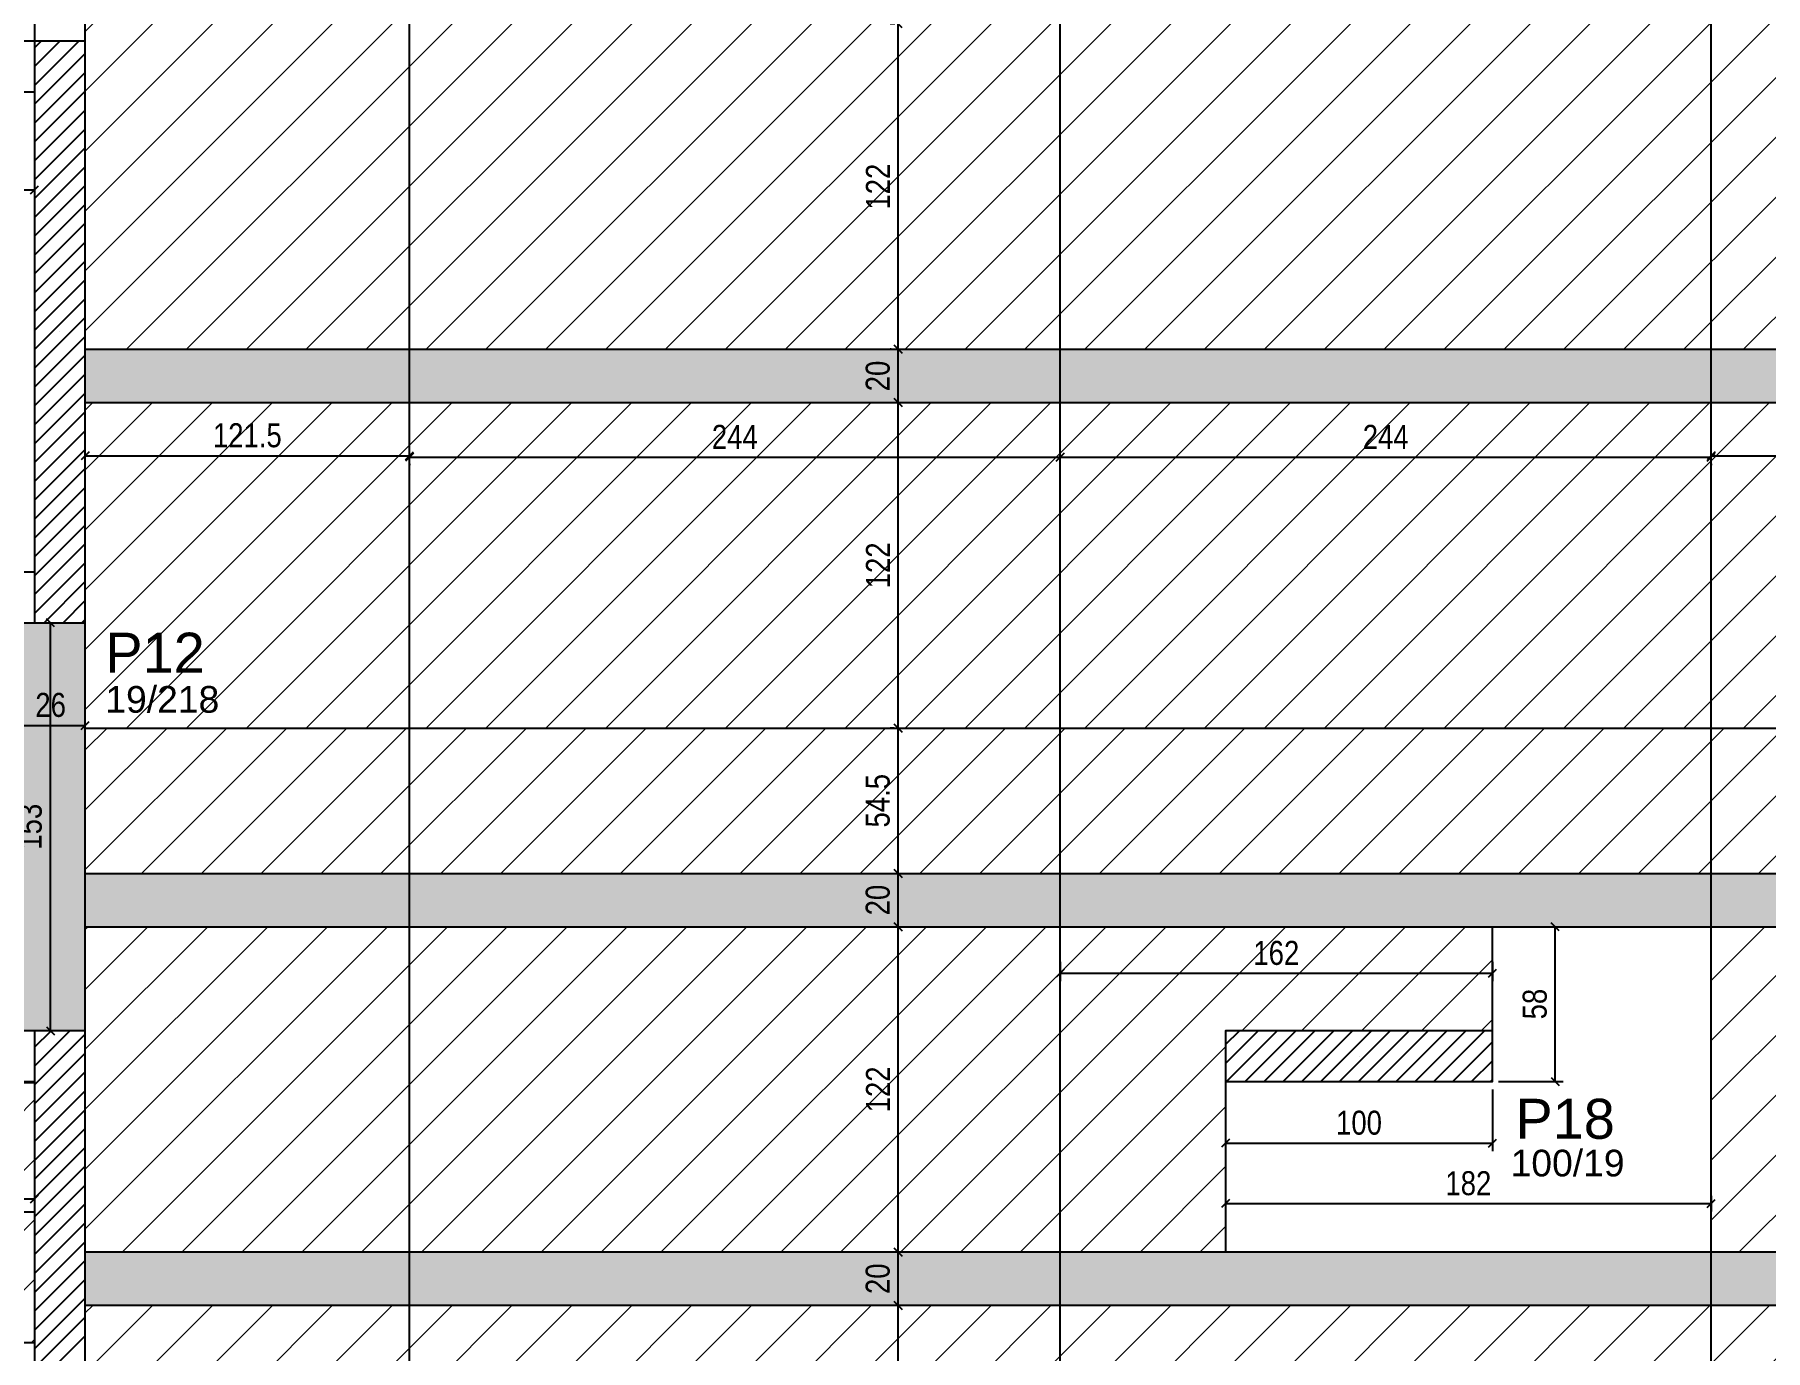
# Model space of a CAD drawing. Extents: x 2666 to 8994, y 352 to 3973.
# Drawn here: x 6054 to 6703, y 2270 to 2764 of the extents above; entities that cross this region are included whole.
import ezdxf

# ---------------------------------------------------------------- set-up
doc = ezdxf.new("R2010")
doc.units = 0
for name, color, linetype in [('8', 8, 'Continuous'), ('COTA', 241, 'Continuous'), ('ES-VIGA', 3, 'Continuous'), ('P-D', 2, 'Continuous'), ('Painéis', 200, 'Continuous'), ('PIL-N', 4, 'Continuous'), ('Pilares', 5, 'Continuous')]:
    doc.layers.add(name, color=color, linetype=linetype)
doc.layers.add('Hachura', color=251, linetype='Continuous', lineweight=9)
doc.layers.add('REAPROVEITAMENTO', color=251, linetype='Continuous', lineweight=9)
doc.styles.add('COTA TECNICA-50', font='techl___.ttf', dxfattribs={"height": 9})
doc.styles.get("Standard").update_dxf_attribs({"font": 'arial.ttf'})
doc.dimstyles.new('COTA PAINEL-50', dxfattribs={"dimtxt": 9, "dimasz": 3, "dimexe": 3, "dimexo": 3, "dimgap": 3, "dimtad": 1, "dimdec": 1, "dimzin": 12, "dimdsep": 46, "dimtxsty": 'COTA TECNICA-50', "dimblk1": 'OBLIQUE', "dimblk2": 'OBLIQUE', "dimsah": 1, "dimcen": 0.9, "dimclrd": 4, "dimclre": 4, "dimclrt": 240, "dimadec": 1, "dimazin": 3, "dimtfac": 1, "dimtdec": 1, "dimtmove": 0, "dimatfit": 3, "dimfxl": 1, "dimtolj": 1, "dimtzin": 12, "dimarcsym": 0})
pattern_1 = [(45, (333.8, -11.191), (-11.22532, 11.22532), [])]

# ---------------------------------------------------------------- blocks, each defined once
blk = doc.blocks.new('_Oblique')
at = {"color": 0, "linetype": 'ByBlock', "lineweight": -2}
blk.add_line((-0.5, -0.5), (0.5, 0.5), dxfattribs=at)
blk = doc.blocks.new('*D127')
at = {"layer": 'COTA', "color": 4, "lineweight": -2, "transparency": 16777216}
for p, q in [((6047.22, 2507.54), (6047.22, 2507.54)), ((6047.22, 2504.54), (6073.22, 2504.54)), ((6073.22, 2507.54), (6073.22, 2507.54))]:
    blk.add_line(p, q, dxfattribs=at)
at = {"layer": 'Defpoints', "color": 0, "transparency": 16777216}
for p in [(6047.22, 2504.54), (6073.22, 2504.54), (6073.22, 2504.54)]:
    blk.add_point(p, dxfattribs=at)
at = {"layer": 'COTA', "color": 4, "lineweight": -2, "transparency": 16777216, "xscale": 3, "yscale": 3, "zscale": 3, "rotation": 180}
blk.add_blockref('_Oblique', (6047.22, 2504.54), dxfattribs=at)
at = {"layer": 'COTA', "color": 4, "lineweight": -2, "transparency": 16777216, "xscale": 3, "yscale": 3, "zscale": 3}
blk.add_blockref('_Oblique', (6073.22, 2504.54), dxfattribs=at)
at = {"layer": 'COTA', "color": 240, "transparency": 16777216, "insert": (6060.22, 2512.14), "char_height": 9, "attachment_point": 5, "style": 'COTA TECNICA-50'}
blk.add_mtext('\\A1;26', dxfattribs=at)
blk = doc.blocks.new('*D128')
at = {"layer": 'COTA', "color": 4, "lineweight": -2, "transparency": 16777216}
for p, q in [((6060.14, 2390.03), (6060.14, 2543.03)), ((6057.43, 2390.03), (6057.14, 2390.03))]:
    blk.add_line(p, q, dxfattribs=at)
at = {"layer": 'Defpoints', "color": 0, "transparency": 16777216}
for p in [(6060.14, 2543.03), (6060.14, 2543.03), (6060.43, 2390.03)]:
    blk.add_point(p, dxfattribs=at)
at = {"layer": 'COTA', "color": 4, "lineweight": -2, "transparency": 16777216, "xscale": 3, "yscale": 3, "zscale": 3}
for p, rotation in [((6060.14, 2543.03), 90), ((6060.14, 2390.03), 270)]:
    blk.add_blockref('_Oblique', p, dxfattribs=dict(at, rotation=rotation))
at = {"layer": 'COTA', "color": 240, "transparency": 16777216, "insert": (6052.44, 2466.53), "char_height": 9, "attachment_point": 5, "rotation": 90, "style": 'COTA TECNICA-50'}
blk.add_mtext('\\A1;153', dxfattribs=at)
blk = doc.blocks.new('*D136')
at = {"layer": 'COTA', "color": 4, "lineweight": -2, "transparency": 16777216}
blk.add_line((6377.92, 2165.04), (6377.92, 2287.04), dxfattribs=at)
at = {"layer": 'Defpoints', "color": 0, "transparency": 16777216}
for p in [(6377.92, 2287.04), (6377.92, 2287.04), (6377.92, 2165.04)]:
    blk.add_point(p, dxfattribs=at)
at = {"layer": 'COTA', "color": 4, "lineweight": -2, "transparency": 16777216, "xscale": 3, "yscale": 3, "zscale": 3}
for p, rotation in [((6377.92, 2287.04), 90), ((6377.92, 2165.04), 270)]:
    blk.add_blockref('_Oblique', p, dxfattribs=dict(at, rotation=rotation))
at = {"layer": 'COTA', "color": 240, "transparency": 16777216, "insert": (6370.37, 2226.04), "char_height": 9, "attachment_point": 5, "rotation": 90, "style": 'COTA TECNICA-50'}
blk.add_mtext('\\A1;122', dxfattribs=at)
blk = doc.blocks.new('*D137')
at = {"layer": 'COTA', "color": 4, "lineweight": -2, "transparency": 16777216}
blk.add_line((6377.92, 2287.04), (6377.92, 2307.04), dxfattribs=at)
at = {"layer": 'Defpoints', "color": 0, "transparency": 16777216}
for p in [(6377.92, 2307.04), (6377.92, 2307.04), (6377.92, 2287.04)]:
    blk.add_point(p, dxfattribs=at)
at = {"layer": 'COTA', "color": 4, "lineweight": -2, "transparency": 16777216, "xscale": 3, "yscale": 3, "zscale": 3}
for p, rotation in [((6377.92, 2307.04), 90), ((6377.92, 2287.04), 270)]:
    blk.add_blockref('_Oblique', p, dxfattribs=dict(at, rotation=rotation))
at = {"layer": 'COTA', "color": 240, "transparency": 16777216, "insert": (6370.33, 2297.04), "char_height": 9, "attachment_point": 5, "rotation": 90, "style": 'COTA TECNICA-50'}
blk.add_mtext('\\A1;20', dxfattribs=at)
blk = doc.blocks.new('*D247')
at = {"layer": 'COTA', "color": 4, "lineweight": -2, "transparency": 16777216}
blk.add_line((6377.92, 2307.04), (6377.92, 2429.03), dxfattribs=at)
at = {"layer": 'Defpoints', "color": 0, "transparency": 16777216}
for p in [(6377.92, 2429.03), (6377.92, 2429.03), (6377.92, 2307.04)]:
    blk.add_point(p, dxfattribs=at)
at = {"layer": 'COTA', "color": 4, "lineweight": -2, "transparency": 16777216, "xscale": 3, "yscale": 3, "zscale": 3}
for p, rotation in [((6377.92, 2429.03), 90), ((6377.92, 2307.04), 270)]:
    blk.add_blockref('_Oblique', p, dxfattribs=dict(at, rotation=rotation))
at = {"layer": 'COTA', "color": 240, "transparency": 16777216, "insert": (6370.37, 2368.04), "char_height": 9, "attachment_point": 5, "rotation": 90, "style": 'COTA TECNICA-50'}
blk.add_mtext('\\A1;122', dxfattribs=at)
blk = doc.blocks.new('*D248')
at = {"layer": 'COTA', "color": 4, "lineweight": -2, "transparency": 16777216}
for p, q in [((6377.92, 2429.03), (6377.92, 2449.03)), ((6380.43, 2449.03), (6380.92, 2449.03))]:
    blk.add_line(p, q, dxfattribs=at)
at = {"layer": 'Defpoints', "color": 0, "transparency": 16777216}
for p in [(6377.43, 2449.03), (6377.92, 2449.03), (6377.92, 2429.03)]:
    blk.add_point(p, dxfattribs=at)
at = {"layer": 'COTA', "color": 4, "lineweight": -2, "transparency": 16777216, "xscale": 3, "yscale": 3, "zscale": 3}
for p, rotation in [((6377.92, 2449.03), 90), ((6377.92, 2429.03), 270)]:
    blk.add_blockref('_Oblique', p, dxfattribs=dict(at, rotation=rotation))
at = {"layer": 'COTA', "color": 240, "transparency": 16777216, "insert": (6370.33, 2439.03), "char_height": 9, "attachment_point": 5, "rotation": 90, "style": 'COTA TECNICA-50'}
blk.add_mtext('\\A1;20', dxfattribs=at)
blk = doc.blocks.new('*D249')
at = {"layer": 'COTA', "color": 4, "lineweight": -2, "transparency": 16777216}
for p, q in [((6327.42, 2503.53), (6380.92, 2503.53)), ((6377.92, 2449.03), (6377.92, 2503.53)), ((6380.43, 2449.03), (6380.92, 2449.03))]:
    blk.add_line(p, q, dxfattribs=at)
at = {"layer": 'Defpoints', "color": 0, "transparency": 16777216}
for p in [(6324.42, 2503.53), (6377.92, 2503.53), (6377.43, 2449.03)]:
    blk.add_point(p, dxfattribs=at)
at = {"layer": 'COTA', "color": 4, "lineweight": -2, "transparency": 16777216, "xscale": 3, "yscale": 3, "zscale": 3}
for p, rotation in [((6377.92, 2503.53), 90), ((6377.92, 2449.03), 270)]:
    blk.add_blockref('_Oblique', p, dxfattribs=dict(at, rotation=rotation))
at = {"layer": 'COTA', "color": 240, "transparency": 16777216, "insert": (6370.32, 2476.28), "char_height": 9, "attachment_point": 5, "rotation": 90, "style": 'COTA TECNICA-50'}
blk.add_mtext('\\A1;54.5', dxfattribs=at)
blk = doc.blocks.new('*D138')
at = {"layer": 'COTA', "color": 4, "lineweight": -2, "transparency": 16777216}
for p, q in [((6377.92, 2503.53), (6377.92, 2625.53)), ((6380.66, 2625.53), (6380.92, 2625.53)), ((6376.4, 2503.53), (6374.92, 2503.53))]:
    blk.add_line(p, q, dxfattribs=at)
at = {"layer": 'Defpoints', "color": 0, "transparency": 16777216}
for p in [(6377.66, 2625.53), (6377.92, 2625.53), (6379.4, 2503.53)]:
    blk.add_point(p, dxfattribs=at)
at = {"layer": 'COTA', "color": 4, "lineweight": -2, "transparency": 16777216, "xscale": 3, "yscale": 3, "zscale": 3}
for p, rotation in [((6377.92, 2625.53), 90), ((6377.92, 2503.53), 270)]:
    blk.add_blockref('_Oblique', p, dxfattribs=dict(at, rotation=rotation))
at = {"layer": 'COTA', "color": 240, "transparency": 16777216, "insert": (6370.37, 2564.53), "char_height": 9, "attachment_point": 5, "rotation": 90, "style": 'COTA TECNICA-50'}
blk.add_mtext('\\A1;122', dxfattribs=at)
blk = doc.blocks.new('*D139')
at = {"layer": 'COTA', "color": 4, "lineweight": -2, "transparency": 16777216}
for p, q in [((6375.36, 2645.53), (6374.92, 2645.53)), ((6377.92, 2625.53), (6377.92, 2645.53)), ((6380.66, 2625.53), (6380.92, 2625.53))]:
    blk.add_line(p, q, dxfattribs=at)
at = {"layer": 'Defpoints', "color": 0, "transparency": 16777216}
for p in [(6377.92, 2645.53), (6378.36, 2645.53), (6377.66, 2625.53)]:
    blk.add_point(p, dxfattribs=at)
at = {"layer": 'COTA', "color": 4, "lineweight": -2, "transparency": 16777216, "xscale": 3, "yscale": 3, "zscale": 3}
for p, rotation in [((6377.92, 2645.53), 90), ((6377.92, 2625.53), 270)]:
    blk.add_blockref('_Oblique', p, dxfattribs=dict(at, rotation=rotation))
at = {"layer": 'COTA', "color": 240, "transparency": 16777216, "insert": (6370.33, 2635.53), "char_height": 9, "attachment_point": 5, "rotation": 90, "style": 'COTA TECNICA-50'}
blk.add_mtext('\\A1;20', dxfattribs=at)
blk = doc.blocks.new('*D140')
at = {"layer": 'COTA', "color": 4, "lineweight": -2, "transparency": 16777216}
for p, q in [((6376.65, 2767.53), (6374.92, 2767.53)), ((6377.92, 2645.53), (6377.92, 2767.53)), ((6375.36, 2645.53), (6374.92, 2645.53))]:
    blk.add_line(p, q, dxfattribs=at)
at = {"layer": 'Defpoints', "color": 0, "transparency": 16777216}
for p in [(6377.92, 2767.53), (6379.65, 2767.53), (6378.36, 2645.53)]:
    blk.add_point(p, dxfattribs=at)
at = {"layer": 'COTA', "color": 4, "lineweight": -2, "transparency": 16777216, "xscale": 3, "yscale": 3, "zscale": 3}
for p, rotation in [((6377.92, 2767.53), 90), ((6377.92, 2645.53), 270)]:
    blk.add_blockref('_Oblique', p, dxfattribs=dict(at, rotation=rotation))
at = {"layer": 'COTA', "color": 240, "transparency": 16777216, "insert": (6370.37, 2706.53), "char_height": 9, "attachment_point": 5, "rotation": 90, "style": 'COTA TECNICA-50'}
blk.add_mtext('\\A1;122', dxfattribs=at)
blk = doc.blocks.new('*D252')
at = {"layer": 'COTA', "color": 4, "lineweight": -2, "transparency": 16777216}
for p, q in [((6603.71, 2429.03), (6627.25, 2429.03)), ((6624.25, 2371.03), (6624.25, 2429.03)), ((6603, 2371.03), (6627.25, 2371.03))]:
    blk.add_line(p, q, dxfattribs=at)
at = {"layer": 'Defpoints', "color": 0, "transparency": 16777216}
for p in [(6600.71, 2429.03), (6624.25, 2429.03), (6600, 2371.03)]:
    blk.add_point(p, dxfattribs=at)
at = {"layer": 'COTA', "color": 4, "lineweight": -2, "transparency": 16777216, "xscale": 3, "yscale": 3, "zscale": 3}
for p, rotation in [((6624.25, 2429.03), 90), ((6624.25, 2371.03), 270)]:
    blk.add_blockref('_Oblique', p, dxfattribs=dict(at, rotation=rotation))
at = {"layer": 'COTA', "color": 240, "transparency": 16777216, "insert": (6616.64, 2400.03), "char_height": 9, "attachment_point": 5, "rotation": 90, "style": 'COTA TECNICA-50'}
blk.add_mtext('\\A1;58', dxfattribs=at)
blk = doc.blocks.new('*D156')
at = {"layer": 'COTA', "color": 4, "lineweight": -2, "transparency": 16777216}
for p, q in [((6600.71, 2368.03), (6600.71, 2344.91)), ((6500.71, 2361.04), (6500.71, 2344.91)), ((6500.71, 2347.91), (6600.71, 2347.91))]:
    blk.add_line(p, q, dxfattribs=at)
at = {"layer": 'Defpoints', "color": 0, "transparency": 16777216}
for p in [(6600.71, 2371.03), (6500.71, 2364.04), (6600.71, 2347.91)]:
    blk.add_point(p, dxfattribs=at)
at = {"layer": 'COTA', "color": 4, "lineweight": -2, "transparency": 16777216, "xscale": 3, "yscale": 3, "zscale": 3, "rotation": 180}
blk.add_blockref('_Oblique', (6500.71, 2347.91), dxfattribs=at)
at = {"layer": 'COTA', "color": 4, "lineweight": -2, "transparency": 16777216, "xscale": 3, "yscale": 3, "zscale": 3}
blk.add_blockref('_Oblique', (6600.71, 2347.91), dxfattribs=at)
at = {"layer": 'COTA', "color": 240, "transparency": 16777216, "insert": (6550.71, 2355.5), "char_height": 9, "attachment_point": 5, "style": 'COTA TECNICA-50'}
blk.add_mtext('\\A1;100', dxfattribs=at)
blk = doc.blocks.new('*D160')
at = {"layer": 'COTA', "color": 4, "lineweight": -2, "transparency": 16777216}
blk.add_line((6073.22, 2605.65), (6194.71, 2605.65), dxfattribs=at)
at = {"layer": 'Defpoints', "color": 0, "transparency": 16777216}
for p in [(6073.22, 2605.65), (6194.71, 2605.65), (6194.71, 2605.65)]:
    blk.add_point(p, dxfattribs=at)
at = {"layer": 'COTA', "color": 4, "lineweight": -2, "transparency": 16777216, "xscale": 3, "yscale": 3, "zscale": 3, "rotation": 180}
blk.add_blockref('_Oblique', (6073.22, 2605.65), dxfattribs=at)
at = {"layer": 'COTA', "color": 4, "lineweight": -2, "transparency": 16777216, "xscale": 3, "yscale": 3, "zscale": 3}
blk.add_blockref('_Oblique', (6194.71, 2605.65), dxfattribs=at)
at = {"layer": 'COTA', "color": 240, "transparency": 16777216, "insert": (6133.96, 2613.25), "char_height": 9, "attachment_point": 5, "style": 'COTA TECNICA-50'}
blk.add_mtext('\\A1;121.5', dxfattribs=at)
blk = doc.blocks.new('*D161')
at = {"layer": 'COTA', "color": 4, "lineweight": -2, "transparency": 16777216}
for p, q in [((6194.71, 2605.15), (6438.71, 2605.15)), ((6194.71, 2602.65), (6194.71, 2602.15))]:
    blk.add_line(p, q, dxfattribs=at)
at = {"layer": 'Defpoints', "color": 0, "transparency": 16777216}
for p in [(6194.71, 2605.65), (6438.71, 2605.15), (6438.71, 2605.15)]:
    blk.add_point(p, dxfattribs=at)
at = {"layer": 'COTA', "color": 4, "lineweight": -2, "transparency": 16777216, "xscale": 3, "yscale": 3, "zscale": 3, "rotation": 180}
blk.add_blockref('_Oblique', (6194.71, 2605.15), dxfattribs=at)
at = {"layer": 'COTA', "color": 4, "lineweight": -2, "transparency": 16777216, "xscale": 3, "yscale": 3, "zscale": 3}
blk.add_blockref('_Oblique', (6438.71, 2605.15), dxfattribs=at)
at = {"layer": 'COTA', "color": 240, "transparency": 16777216, "insert": (6316.71, 2612.71), "char_height": 9, "attachment_point": 5, "style": 'COTA TECNICA-50'}
blk.add_mtext('\\A1;244', dxfattribs=at)
blk = doc.blocks.new('*D162')
at = {"layer": 'COTA', "color": 4, "lineweight": -2, "transparency": 16777216}
for p, q in [((6438.71, 2605.15), (6682.71, 2605.15)), ((6682.71, 2602.65), (6682.71, 2602.15))]:
    blk.add_line(p, q, dxfattribs=at)
at = {"layer": 'Defpoints', "color": 0, "transparency": 16777216}
for p in [(6438.71, 2605.15), (6682.71, 2605.65), (6682.71, 2605.15)]:
    blk.add_point(p, dxfattribs=at)
at = {"layer": 'COTA', "color": 4, "lineweight": -2, "transparency": 16777216, "xscale": 3, "yscale": 3, "zscale": 3, "rotation": 180}
blk.add_blockref('_Oblique', (6438.71, 2605.15), dxfattribs=at)
at = {"layer": 'COTA', "color": 4, "lineweight": -2, "transparency": 16777216, "xscale": 3, "yscale": 3, "zscale": 3}
blk.add_blockref('_Oblique', (6682.71, 2605.15), dxfattribs=at)
at = {"layer": 'COTA', "color": 240, "transparency": 16777216, "insert": (6560.71, 2612.71), "char_height": 9, "attachment_point": 5, "style": 'COTA TECNICA-50'}
blk.add_mtext('\\A1;244', dxfattribs=at)
blk = doc.blocks.new('*D163')
at = {"layer": 'COTA', "color": 4, "lineweight": -2, "transparency": 16777216}
blk.add_line((6682.71, 2605.65), (6926.71, 2605.65), dxfattribs=at)
at = {"layer": 'Defpoints', "color": 0, "transparency": 16777216}
for p in [(6682.71, 2605.65), (6926.71, 2605.65), (6926.71, 2605.65)]:
    blk.add_point(p, dxfattribs=at)
at = {"layer": 'COTA', "color": 4, "lineweight": -2, "transparency": 16777216, "xscale": 3, "yscale": 3, "zscale": 3, "rotation": 180}
blk.add_blockref('_Oblique', (6682.71, 2605.65), dxfattribs=at)
at = {"layer": 'COTA', "color": 4, "lineweight": -2, "transparency": 16777216, "xscale": 3, "yscale": 3, "zscale": 3}
blk.add_blockref('_Oblique', (6926.71, 2605.65), dxfattribs=at)
at = {"layer": 'COTA', "color": 240, "transparency": 16777216, "insert": (6804.71, 2613.21), "char_height": 9, "attachment_point": 5, "style": 'COTA TECNICA-50'}
blk.add_mtext('\\A1;244', dxfattribs=at)
blk = doc.blocks.new('*D259')
at = {"layer": 'COTA', "color": 4, "lineweight": -2, "transparency": 16777216}
for p, q in [((6438.71, 2415.91), (6438.71, 2408.57)), ((6600.71, 2415.91), (6600.71, 2408.57)), ((6438.71, 2411.57), (6600.71, 2411.57))]:
    blk.add_line(p, q, dxfattribs=at)
at = {"layer": 'Defpoints', "color": 0, "transparency": 16777216}
for p in [(6438.71, 2418.91), (6600.71, 2418.91), (6600.71, 2411.57)]:
    blk.add_point(p, dxfattribs=at)
at = {"layer": 'COTA', "color": 4, "lineweight": -2, "transparency": 16777216, "xscale": 3, "yscale": 3, "zscale": 3, "rotation": 180}
blk.add_blockref('_Oblique', (6438.71, 2411.57), dxfattribs=at)
at = {"layer": 'COTA', "color": 4, "lineweight": -2, "transparency": 16777216, "xscale": 3, "yscale": 3, "zscale": 3}
blk.add_blockref('_Oblique', (6600.71, 2411.57), dxfattribs=at)
at = {"layer": 'COTA', "color": 240, "transparency": 16777216, "insert": (6519.71, 2419.16), "char_height": 9, "attachment_point": 5, "style": 'COTA TECNICA-50'}
blk.add_mtext('\\A1;162', dxfattribs=at)
blk = doc.blocks.new('*D260')
at = {"layer": 'COTA', "color": 4, "lineweight": -2, "transparency": 16777216}
for p, q in [((6500.71, 2328.09), (6500.71, 2322.22)), ((6500.71, 2325.22), (6682.71, 2325.22)), ((6682.71, 2328.09), (6682.71, 2322.22))]:
    blk.add_line(p, q, dxfattribs=at)
at = {"layer": 'Defpoints', "color": 0, "transparency": 16777216}
for p in [(6500.71, 2331.09), (6682.71, 2331.09), (6682.71, 2325.22)]:
    blk.add_point(p, dxfattribs=at)
at = {"layer": 'COTA', "color": 4, "lineweight": -2, "transparency": 16777216, "xscale": 3, "yscale": 3, "zscale": 3, "rotation": 180}
blk.add_blockref('_Oblique', (6500.71, 2325.22), dxfattribs=at)
at = {"layer": 'COTA', "color": 4, "lineweight": -2, "transparency": 16777216, "xscale": 3, "yscale": 3, "zscale": 3}
blk.add_blockref('_Oblique', (6682.71, 2325.22), dxfattribs=at)
at = {"layer": 'COTA', "color": 240, "transparency": 16777216, "insert": (6591.71, 2332.81), "char_height": 9, "attachment_point": 5, "style": 'COTA TECNICA-50'}
blk.add_mtext('\\A1;182', dxfattribs=at)
blk = doc.blocks.new('*D107')
at = {"layer": 'COTA', "color": 4, "lineweight": -2, "transparency": 16777216}
blk.add_line((5810.22, 2327), (6054.22, 2327), dxfattribs=at)
at = {"layer": 'Defpoints', "color": 0, "transparency": 16777216}
for p in [(5810.22, 2327), (6054.22, 2327), (6054.22, 2327)]:
    blk.add_point(p, dxfattribs=at)
at = {"layer": 'COTA', "color": 4, "lineweight": -2, "transparency": 16777216, "xscale": 3, "yscale": 3, "zscale": 3, "rotation": 180}
blk.add_blockref('_Oblique', (5810.22, 2327), dxfattribs=at)
at = {"layer": 'COTA', "color": 4, "lineweight": -2, "transparency": 16777216, "xscale": 3, "yscale": 3, "zscale": 3}
blk.add_blockref('_Oblique', (6054.22, 2327), dxfattribs=at)
at = {"layer": 'COTA', "color": 240, "transparency": 16777216, "insert": (5932.22, 2334.57), "char_height": 9, "attachment_point": 5, "style": 'COTA TECNICA-50'}
blk.add_mtext('\\A1;244', dxfattribs=at)
blk = doc.blocks.new('*D195')
at = {"layer": 'COTA', "color": 4, "lineweight": -2, "transparency": 16777216}
blk.add_line((5975.72, 2705.32), (6054.22, 2705.32), dxfattribs=at)
at = {"layer": 'Defpoints', "color": 0, "transparency": 16777216}
for p in [(5975.72, 2705.32), (6054.22, 2705.32), (6054.22, 2705.32)]:
    blk.add_point(p, dxfattribs=at)
at = {"layer": 'COTA', "color": 4, "lineweight": -2, "transparency": 16777216, "xscale": 3, "yscale": 3, "zscale": 3, "rotation": 180}
blk.add_blockref('_Oblique', (5975.72, 2705.32), dxfattribs=at)
at = {"layer": 'COTA', "color": 4, "lineweight": -2, "transparency": 16777216, "xscale": 3, "yscale": 3, "zscale": 3}
blk.add_blockref('_Oblique', (6054.22, 2705.32), dxfattribs=at)
at = {"layer": 'COTA', "color": 240, "transparency": 16777216, "insert": (6014.97, 2712.94), "char_height": 9, "attachment_point": 5, "style": 'COTA TECNICA-50'}
blk.add_mtext('\\A1;78.5', dxfattribs=at)

msp = doc.modelspace()

# ---------------------------------------------------------------- hatches: boundary and pattern name
at = {"layer": 'Hachura', "linetype": 'ByBlock'}
h = msp.add_hatch(color=256, dxfattribs=at)
h.dxf.hatch_style = 1
h.paths.add_polyline_path([(8005.21, 2645.53), (8005.21, 2625.5), (6073.22, 2625.5), (6073.22, 2645.53)])
h = msp.add_hatch(color=256, dxfattribs=at)
h.dxf.hatch_style = 1
h.paths.add_polyline_path([(6073.18, 2390.03), (6047.13, 2390.03), (6047.22, 2543.03), (6073.26, 2543.03)])
h = msp.add_hatch(color=256, dxfattribs=at)
h.dxf.hatch_style = 1
h.paths.add_polyline_path([(7677.71, 2449.03), (7677.71, 2429), (7902.71, 2429), (7902.71, 2449.03)])
h.paths.add_polyline_path([(7658.71, 2429), (7658.71, 2449.03), (6073.22, 2449.03), (6073.22, 2429)])
h = msp.add_hatch(color=256, dxfattribs=at)
h.dxf.hatch_style = 1
h.paths.add_polyline_path([(8005.21, 2307.04), (8005.21, 2287), (6073.22, 2287), (6073.22, 2307.04)])
at = {"layer": 'REAPROVEITAMENTO', "linetype": 'ByBlock'}
h = msp.add_hatch(dxfattribs=at)
h.set_pattern_fill('ANSI31', color=256, scale=5, style=2)
h.set_pattern_definition(pattern_1)
h.paths.add_polyline_path([(8005.72, 2767.53), (6073.22, 2767.53), (6073.22, 2761.03), (6073.22, 2645.53), (8005.72, 2645.53)])
h = msp.add_hatch(dxfattribs=at)
h.set_pattern_fill('ANSI31', color=256, scale=5, style=2)
h.set_pattern_definition([(45, (333.8, -153.191), (-11.22532, 11.22532), [])])
h.paths.add_polyline_path([(7658.71, 2625.53), (6073.22, 2625.53), (6073.22, 2619.03), (6073.22, 2503.53), (7658.71, 2503.53)])
h = msp.add_hatch(dxfattribs=at)
h.set_pattern_fill('ANSI31', color=256, scale=5, style=2)
h.set_pattern_definition(pattern_1)
h.paths.add_polyline_path([(7658.72, 2503.44), (6073.22, 2503.53), (6073.22, 2449.03), (7658.72, 2449.03)])
h = msp.add_hatch(dxfattribs=at)
h.set_pattern_fill('ANSI31', color=256, scale=5, style=2)
h.set_pattern_definition(pattern_1)
h.paths.add_polyline_path([(6500.71, 2371.03), (6500.71, 2390.03), (6600.71, 2390.03), (6600.71, 2429.03), (6073.22, 2429.03), (6073.22, 2307.04), (6500.71, 2307.04)])
h = msp.add_hatch(dxfattribs=at)
h.set_pattern_fill('ANSI31', color=256, scale=5, style=2)
h.set_pattern_definition(pattern_1)
h.paths.add_polyline_path([(6926.71, 2429.03), (6682.71, 2429.03), (6682.71, 2307.04), (6926.71, 2307.04)])
h = msp.add_hatch(dxfattribs=at)
h.set_pattern_fill('ANSI31', color=256, scale=5, style=2)
h.set_pattern_definition(pattern_1)
h.paths.add_polyline_path([(6054.22, 2370.53), (5810.22, 2370.53), (5810.22, 2321.98), (6054.22, 2321.98)])
h.paths.add_polyline_path([(5918.77, 2325.7), (5945.93, 2325.7), (5945.93, 2344.23), (5918.77, 2344.23)], flags=24)
h.paths.add_polyline_path([(5840.59, 2331.07), (5905.4, 2331.07), (5905.4, 2368.39), (5840.59, 2368.39)], flags=24)
h = msp.add_hatch(dxfattribs=at)
h.set_pattern_fill('ANSI31', color=256, scale=5, style=2)
h.set_pattern_definition(pattern_1)
h.paths.add_polyline_path([(6054.22, 2321.98), (5810.22, 2321.98), (5810.22, 2273.03), (6054.22, 2273.03)])
h.paths.add_polyline_path([(5843.78, 2280.69), (5896.94, 2280.69), (5896.94, 2318), (5843.78, 2318)], flags=24)
h = msp.add_hatch(dxfattribs=at)
h.set_pattern_fill('ANSI31', color=256, scale=5, style=2)
h.set_pattern_definition([(45, (333.801, -491.687), (-11.22532, 11.22532), [])])
h.paths.add_polyline_path([(8005.21, 2287.04), (6073.22, 2287.04), (6073.22, 2280.54), (6073.22, 2165.04), (8005.21, 2165.04)])

# ---------------------------------------------------------------- linework, layer by layer
at = {"layer": '8', "linetype": 'Continuous'}
for p, q in [((6054.22, 2744.49), (6070.76, 2761.03)), ((6054.22, 2751.56), (6063.69, 2761.03)), ((6054.22, 2758.63), (6056.62, 2761.03)), ((6054.22, 2761.03), (6054.22, 2761.03)), ((6073.22, 2761.03), (6073.22, 2761.03)), ((6073.22, 2761.03), (6073.22, 2761.03)), ((6073.22, 2761.03), (6073.22, 2761.03)), ((6054.22, 2737.41), (6073.22, 2756.41)), ((6054.22, 2730.34), (6073.22, 2749.34)), ((6054.22, 2723.27), (6073.22, 2742.27)), ((6054.22, 2716.2), (6073.22, 2735.2)), ((6054.22, 2709.13), (6073.22, 2728.13)), ((6054.22, 2702.06), (6073.22, 2721.06)), ((6054.22, 2694.99), (6073.22, 2713.99)), ((6054.22, 2687.92), (6073.22, 2706.92)), ((6054.22, 2680.85), (6073.22, 2699.85)), ((6054.22, 2673.78), (6073.22, 2692.78)), ((6054.22, 2666.7), (6073.22, 2685.7)), ((6054.22, 2659.63), (6073.22, 2678.63)), ((6054.22, 2652.56), (6073.22, 2671.56)), ((6054.22, 2645.49), (6073.22, 2664.49)), ((6054.22, 2638.42), (6073.22, 2657.42)), ((6054.22, 2631.35), (6073.22, 2650.35)), ((6063.72, 2652.03), (6063.72, 2652.03)), ((6054.22, 2624.28), (6073.22, 2643.28)), ((6054.22, 2617.21), (6073.22, 2636.21)), ((6054.22, 2610.14), (6073.22, 2629.14)), ((6054.22, 2603.06), (6073.22, 2622.06)), ((6054.22, 2595.99), (6073.22, 2614.99)), ((6054.22, 2588.92), (6073.22, 2607.92)), ((6054.22, 2581.85), (6073.22, 2600.85)), ((6054.22, 2574.78), (6073.22, 2593.78)), ((6054.22, 2567.71), (6073.22, 2586.71)), ((6054.22, 2560.64), (6073.22, 2579.64)), ((6054.22, 2553.57), (6073.22, 2572.57)), ((6054.22, 2546.5), (6073.22, 2565.5)), ((6057.82, 2543.03), (6073.22, 2558.42)), ((6064.9, 2543.03), (6073.22, 2551.35)), ((6071.97, 2543.03), (6073.22, 2544.28)), ((6054.22, 2543.03), (6054.22, 2543.03)), ((6054.22, 2543.03), (6054.22, 2543.03)), ((6073.22, 2543.03), (6073.22, 2543.03)), ((6073.22, 2543.03), (6073.22, 2543.03)), ((6073.22, 2543.03), (6073.22, 2543.03)), ((6054.22, 2376.79), (6067.46, 2390.03)), ((6054.22, 2383.86), (6060.39, 2390.03)), ((6054.22, 2390.03), (6054.22, 2390.03)), ((6054.22, 2390.03), (6054.22, 2390.03)), ((6054.22, 2390.03), (6054.22, 2390.03)), ((6054.22, 2369.72), (6073.22, 2388.72)), ((6073.22, 2390.03), (6073.22, 2390.03)), ((6073.22, 2390.03), (6073.22, 2390.03)), ((6073.22, 2390.03), (6073.22, 2390.03)), ((6073.22, 2390.03), (6073.22, 2390.03)), ((6073.22, 2390.03), (6073.22, 2390.03)), ((6073.22, 2390.03), (6073.22, 2390.03)), ((6500.71, 2377.81), (6512.94, 2390.03)), ((6500.71, 2384.88), (6505.87, 2390.03)), ((6500.71, 2390.03), (6500.71, 2390.03)), ((6500.71, 2390.03), (6500.71, 2390.03)), ((6500.71, 2390.03), (6500.71, 2390.03)), ((6500.71, 2390.03), (6500.71, 2390.03)), ((6500.71, 2390.03), (6500.71, 2390.03)), ((6500.71, 2390.03), (6500.71, 2390.03)), ((6501.01, 2371.03), (6520.01, 2390.03)), ((6508.08, 2371.03), (6527.08, 2390.03)), ((6515.15, 2371.03), (6534.15, 2390.03)), ((6522.22, 2371.03), (6541.22, 2390.03)), ((6529.29, 2371.03), (6548.29, 2390.03)), ((6536.36, 2371.03), (6555.36, 2390.03)), ((6543.43, 2371.03), (6562.43, 2390.03)), ((6550.51, 2371.03), (6569.51, 2390.03)), ((6557.58, 2371.03), (6576.58, 2390.03)), ((6564.65, 2371.03), (6583.65, 2390.03)), ((6571.72, 2371.03), (6590.72, 2390.03)), ((6578.79, 2371.03), (6597.79, 2390.03)), ((6600.71, 2390.03), (6600.71, 2390.03)), ((6600.71, 2390.03), (6600.71, 2390.03)), ((6600.71, 2390.03), (6600.71, 2390.03)), ((6054.22, 2362.65), (6073.22, 2381.65)), ((6585.86, 2371.03), (6600.71, 2385.88)), ((6550.71, 2380.53), (6550.71, 2380.53)), ((6592.93, 2371.03), (6600.71, 2378.81)), ((6054.22, 2355.58), (6073.22, 2374.58)), ((6500.71, 2371.03), (6500.71, 2371.03)), ((6500.71, 2371.03), (6500.71, 2371.03)), ((6500.71, 2371.03), (6500.71, 2371.03)), ((6500.71, 2371.03), (6500.71, 2371.03)), ((6600, 2371.03), (6600.71, 2371.74)), ((6600.71, 2371.03), (6600.71, 2371.03)), ((6600.71, 2371.03), (6600.71, 2371.03)), ((6054.22, 2348.5), (6073.22, 2367.5)), ((6054.22, 2341.43), (6073.22, 2360.43)), ((6054.22, 2334.36), (6073.22, 2353.36)), ((6054.22, 2327.29), (6073.22, 2346.29)), ((6054.22, 2320.22), (6073.22, 2339.22)), ((6054.22, 2313.15), (6073.22, 2332.15)), ((6054.22, 2306.08), (6073.22, 2325.08)), ((6054.22, 2299.01), (6073.22, 2318.01)), ((6054.22, 2291.94), (6073.22, 2310.94)), ((6054.22, 2284.87), (6073.22, 2303.87)), ((6054.22, 2277.79), (6073.22, 2296.79)), ((6054.22, 2270.72), (6073.22, 2289.72)), ((6054.22, 2263.65), (6073.22, 2282.65)), ((6054.22, 2256.58), (6073.22, 2275.58))]:
    msp.add_line(p, q, dxfattribs=at)
at = {"layer": 'ES-VIGA'}
for points in [[(6054.22, 2858.53), (6054.22, 2761.03)], [(6073.22, 2761.03), (6073.22, 2858.53)], [(6054.22, 2761.03), (5887.72, 2761.03)], [(5897.22, 2742.03), (6054.22, 2742.03)], [(6054.22, 2562.03), (5897.22, 2562.03)], [(5887.72, 2543.03), (6054.22, 2543.03)], [(6054.22, 2390.03), (5504.22, 2390.03)], [(5504.22, 2371.03), (6054.22, 2371.03)], [(6054.22, 2273.03), (5504.22, 2273.03)]]:
    msp.add_lwpolyline(points, dxfattribs=at)
at = {"layer": 'Painéis'}
for p, q in [((6073.22, 2124.04), (6073.22, 2909.53)), ((6194.71, 2023.03), (6194.71, 2909.53)), ((6438.71, 2023.03), (6438.71, 2909.53)), ((6682.71, 2023.03), (6682.71, 2909.53)), ((6073.22, 2645.53), (8005.21, 2645.53)), ((6073.22, 2625.53), (8005.21, 2625.53)), ((6073.22, 2503.53), (7658.71, 2503.53)), ((6073.22, 2449.03), (7658.71, 2449.03)), ((6073.22, 2429.03), (7658.71, 2429.03)), ((6600.71, 2390.04), (6600.71, 2429.03)), ((6054.22, 2370.53), (5504.22, 2370.53)), ((6500.71, 2371.03), (6500.71, 2307.04)), ((6054.22, 2321.98), (5504.22, 2321.98)), ((8005.21, 2307.04), (6073.22, 2307.04)), ((8005.21, 2287.04), (6073.22, 2287.04))]:
    msp.add_line(p, q, dxfattribs=at)
at = {"layer": 'Pilares', "linetype": 'Continuous'}
for points in [[(6054.22, 2543.03), (6073.22, 2543.03), (6073.22, 2761.03), (6054.22, 2761.03), (6054.22, 2543.03)], [(6054.22, 2254.03), (6073.22, 2254.03), (6073.22, 2390.03), (6054.22, 2390.03), (6054.22, 2254.03)], [(6500.71, 2371.03), (6600.71, 2371.03), (6600.71, 2390.03), (6500.71, 2390.03), (6500.71, 2371.03)]]:
    msp.add_lwpolyline(points, dxfattribs=at)

# ---------------------------------------------------------------- texts
at = {"layer": 'P-D', "linetype": 'Continuous'}
for s, p in [('19/218', (6080.72, 2509.28)), ('100/19', (6607.54, 2335.42))]:
    msp.add_text(s, height=10, dxfattribs=at).set_placement(p)
at = {"layer": 'PIL-N', "linetype": 'Continuous'}
for s, p in [('P12', (6080.72, 2524.28)), ('P18', (6609.33, 2349.52))]:
    msp.add_text(s, height=15, dxfattribs=at).set_placement(p)

# ---------------------------------------------------------------- dimensions: what is measured, and where the dimension line sits
at = {"layer": 'COTA'}
for base, p1, p2, picture, middle in [((6377.92, 2767.53), (6378.36, 2645.53), (6379.65, 2767.53), '*D140', (6370.37, 2706.53)), ((6377.92, 2645.53), (6377.66, 2625.53), (6378.36, 2645.53), '*D139', (6370.33, 2635.53)), ((6377.92, 2625.53), (6379.4, 2503.53), (6377.66, 2625.53), '*D138', (6370.37, 2564.53)), ((6377.92, 2503.53), (6377.43, 2449.03), (6324.42, 2503.53), '*D249', (6370.32, 2476.28)), ((6377.92, 2449.03), (6377.92, 2429.03), (6377.43, 2449.03), '*D248', (6370.33, 2439.03))]:
    dim = msp.add_linear_dim(base=base, p1=p1, p2=p2, angle=90, dimstyle='COTA PAINEL-50', override={"dimtmove": 1}, dxfattribs=at)
    dim.commit()
    dim.dimension.update_dxf_attribs({"geometry": picture, "text_midpoint": middle})
for base, p1, p2, picture, middle in [((6054.22, 2705.32), (5975.72, 2705.32), (6054.22, 2705.32), '*D195', (6014.97, 2712.94)), ((6194.71, 2605.65), (6073.22, 2605.65), (6194.71, 2605.65), '*D160', (6133.96, 2613.25)), ((6073.22, 2504.54), (6047.22, 2504.54), (6073.22, 2504.54), '*D127', (6060.22, 2512.14)), ((6600.71, 2411.57), (6438.71, 2418.91), (6600.71, 2418.91), '*D259', (6519.71, 2419.16)), ((6600.71, 2347.91), (6500.71, 2364.04), (6600.71, 2371.03), '*D156', (6550.71, 2355.5)), ((6054.22, 2327), (5810.22, 2327), (6054.22, 2327), '*D107', (5932.22, 2334.57)), ((6682.71, 2325.22), (6500.71, 2331.09), (6682.71, 2331.09), '*D260', (6591.71, 2332.81))]:
    dim = msp.add_linear_dim(base=base, p1=p1, p2=p2, dimstyle='COTA PAINEL-50', dxfattribs=at)
    dim.commit()
    dim.dimension.update_dxf_attribs({"geometry": picture, "text_midpoint": middle})
for base, p1, p2, picture, middle in [((6438.71, 2605.15), (6194.71, 2605.65), (6438.71, 2605.15), '*D161', (6316.71, 2612.71)), ((6682.71, 2605.15), (6438.71, 2605.15), (6682.71, 2605.65), '*D162', (6560.71, 2612.71)), ((6926.71, 2605.65), (6682.71, 2605.65), (6926.71, 2605.65), '*D163', (6804.71, 2613.21))]:
    dim = msp.add_linear_dim(base=base, p1=p1, p2=p2, dimstyle='COTA PAINEL-50', override={"dimtmove": 1}, dxfattribs=at)
    dim.commit()
    dim.dimension.update_dxf_attribs({"geometry": picture, "text_midpoint": middle})
for base, p1, p2, picture, middle in [((6060.14, 2543.03), (6060.43, 2390.03), (6060.14, 2543.03), '*D128', (6052.44, 2466.53)), ((6377.92, 2429.03), (6377.92, 2307.04), (6377.92, 2429.03), '*D247', (6370.37, 2368.04)), ((6624.25, 2429.03), (6600, 2371.03), (6600.71, 2429.03), '*D252', (6616.64, 2400.03)), ((6377.92, 2307.04), (6377.92, 2287.04), (6377.92, 2307.04), '*D137', (6370.33, 2297.04)), ((6377.92, 2287.04), (6377.92, 2165.04), (6377.92, 2287.04), '*D136', (6370.37, 2226.04))]:
    dim = msp.add_linear_dim(base=base, p1=p1, p2=p2, angle=90, dimstyle='COTA PAINEL-50', dxfattribs=at)
    dim.commit()
    dim.dimension.update_dxf_attribs({"geometry": picture, "text_midpoint": middle})

doc.saveas('drawing.dxf')
